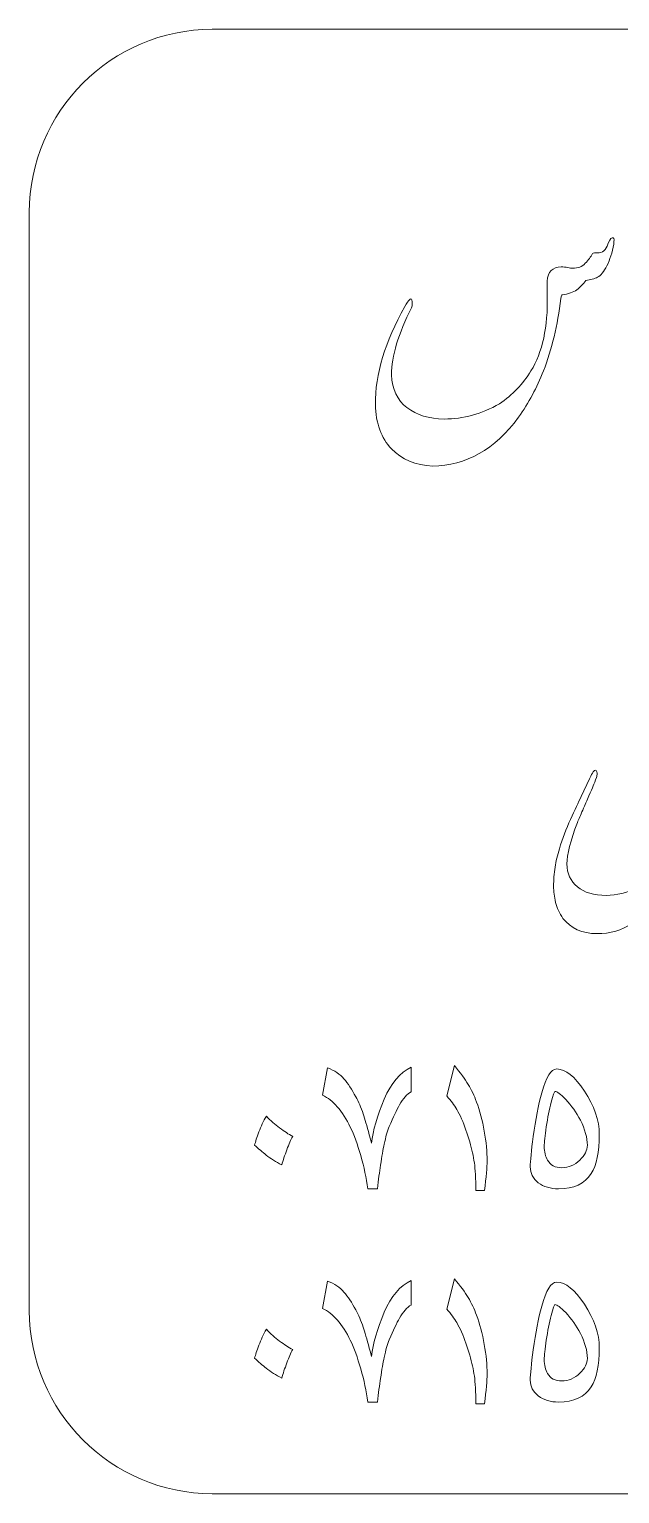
# Model space of a CAD drawing. Header units: millimetres. Extents: x 134.7 to 174.7, y 258.9 to 298.9.
# Drawn here: x 134.7 to 150.83, y 258.88 to 298.88 of the extents above; entities that cross this region are included whole.
import ezdxf

# ---------------------------------------------------------------- set-up
doc = ezdxf.new("R2010")
doc.units = ezdxf.units.MM
doc.header["$MEASUREMENT"] = 0
doc.layers.add('Layer 1', color=7, linetype='Continuous')

msp = doc.modelspace()

# ---------------------------------------------------------------- linework, layer by layer
at = {"layer": 'Layer 1', "color": 250, "lineweight": 18}
for points, knots in [([(139.7017, 298.8817), (139.7017, 298.8817), (169.7017, 298.8817), (169.7017, 298.8817), (172.4556, 298.8817), (174.7017, 296.6356), (174.7017, 293.8817), (174.7017, 293.8817), (174.7017, 263.8817), (174.7017, 263.8817), (174.7017, 261.1278), (172.4556, 258.8817), (169.7017, 258.8817), (169.7017, 258.8817), (139.7017, 258.8817), (139.7017, 258.8817), (136.9478, 258.8817), (134.7017, 261.1278), (134.7017, 263.8817), (134.7017, 263.8817), (134.7017, 293.8817), (134.7017, 293.8817), (134.7017, 296.6356), (136.9478, 298.8817), (139.7017, 298.8817)], [0, 0, 0, 0, 0.125, 0.125, 0.125, 0.25, 0.25, 0.25, 0.375, 0.375, 0.375, 0.5, 0.5, 0.5, 0.625, 0.625, 0.625, 0.75, 0.75, 0.75, 0.875, 0.875, 0.875, 1, 1, 1, 1]), ([(150.6672, 293.0123), (150.6261, 292.786), (150.5643, 292.5905), (150.482, 292.4238), (150.3997, 292.2571), (150.3153, 292.1522), (150.2289, 292.111), (150.1425, 292.0678), (150.0334, 292.039), (149.9017, 292.0225), (149.8359, 291.9217), (149.7556, 291.8373), (149.6589, 291.7673), (149.5642, 291.6974), (149.4284, 291.65), (149.2555, 291.6253), (149.2473, 291.6253), (149.235, 291.5924), (149.2206, 291.5286), (149.1362, 290.7981), (148.9777, 290.1375), (148.7493, 289.551), (148.5723, 289.1003), (148.346, 288.6785), (148.0681, 288.2854), (147.4179, 287.4047), (146.6359, 286.9602), (145.7222, 286.9519), (145.2489, 286.9725), (144.8723, 287.1289), (144.5945, 287.4232), (144.3187, 287.7113), (144.1705, 288.1167), (144.1561, 288.6353), (144.152, 289.4543), (144.4195, 290.3453), (144.9628, 291.3064), (145.0678, 291.4978), (145.1295, 291.5595), (145.1501, 291.4875), (145.1707, 291.4175), (145.1686, 291.3475), (145.1439, 291.2755), (144.7858, 290.5676), (144.6027, 289.9564), (144.5945, 289.4419), (144.615, 289.0489), (144.757, 288.7505), (145.0204, 288.5468), (145.2839, 288.3451), (145.6234, 288.2401), (146.037, 288.236), (146.5597, 288.236), (147.0618, 288.376), (147.5434, 288.6517), (147.9015, 288.8945), (148.1896, 289.1929), (148.4056, 289.551), (148.7225, 290.0531), (148.8728, 290.7446), (148.8522, 291.6253), (148.8522, 291.6253), (148.8522, 292.004), (148.8522, 292.004), (148.8687, 292.2571), (148.9942, 292.3867), (149.2308, 292.3909), (149.2926, 292.3909), (149.3523, 292.3847), (149.4119, 292.3723), (149.4737, 292.36), (149.5169, 292.3538), (149.5457, 292.3538), (149.6897, 292.3538), (149.805, 292.3991), (149.8914, 292.4896), (149.9778, 292.5802), (150.0437, 292.6687), (150.0869, 292.753), (150.1034, 292.7757), (150.1651, 292.7839), (150.268, 292.7757), (150.3359, 292.7757), (150.3915, 292.8066), (150.4306, 292.8662), (150.4717, 292.928), (150.5047, 292.9918), (150.5273, 293.0597), (150.5685, 293.1564), (150.6096, 293.1975), (150.6549, 293.1811), (150.6796, 293.1729), (150.6837, 293.1152), (150.6672, 293.0123)], [0, 0, 0, 0, 0.0322581, 0.0322581, 0.0322581, 0.0645161, 0.0645161, 0.0645161, 0.0967742, 0.0967742, 0.0967742, 0.1290323, 0.1290323, 0.1290323, 0.1612903, 0.1612903, 0.1612903, 0.1935484, 0.1935484, 0.1935484, 0.2258065, 0.2258065, 0.2258065, 0.2580645, 0.2580645, 0.2580645, 0.2903226, 0.2903226, 0.2903226, 0.3225806, 0.3225806, 0.3225806, 0.3548387, 0.3548387, 0.3548387, 0.3870968, 0.3870968, 0.3870968, 0.4193548, 0.4193548, 0.4193548, 0.4516129, 0.4516129, 0.4516129, 0.483871, 0.483871, 0.483871, 0.516129, 0.516129, 0.516129, 0.5483871, 0.5483871, 0.5483871, 0.5806452, 0.5806452, 0.5806452, 0.6129032, 0.6129032, 0.6129032, 0.6451613, 0.6451613, 0.6451613, 0.6774194, 0.6774194, 0.6774194, 0.7096774, 0.7096774, 0.7096774, 0.7419355, 0.7419355, 0.7419355, 0.7741935, 0.7741935, 0.7741935, 0.8064516, 0.8064516, 0.8064516, 0.8387097, 0.8387097, 0.8387097, 0.8709677, 0.8709677, 0.8709677, 0.9032258, 0.9032258, 0.9032258, 0.9354839, 0.9354839, 0.9354839, 0.9677419, 0.9677419, 0.9677419, 1, 1, 1, 1])]:
    msp.add_open_spline(points, degree=3, knots=knots, dxfattribs=at)
at = {"layer": 'Layer 1', "color": 250, "lineweight": 9}
for points, knots in [([(153.7181, 279.9098), (153.7065, 279.8292), (153.6851, 279.7518), (153.6588, 279.6761), (153.6308, 279.6003), (153.5864, 279.495), (153.5238, 279.36), (153.4612, 279.225), (153.4234, 279.1476), (153.4102, 279.1279), (153.3592, 279.0472), (153.3131, 279.0077), (153.2752, 279.0077), (153.2456, 279.0274), (153.2209, 279.0455), (153.1978, 279.0636), (153.1748, 279.0818), (153.155, 279.09), (153.1353, 279.09), (153.0546, 279.09), (152.9492, 279.0571), (152.8175, 278.9912), (152.6842, 278.9254), (152.541, 278.82), (152.3829, 278.6751), (152.2249, 278.5302), (152.1014, 278.3953), (152.0125, 278.2701), (151.9252, 278.145), (151.8808, 278.0578), (151.8808, 278.01), (151.8808, 277.9392), (151.9022, 277.8833), (151.9483, 277.8454), (151.9861, 277.8158), (152.0553, 277.7828), (152.1557, 277.745), (152.2545, 277.7055), (152.322, 277.6742), (152.3533, 277.6478), (152.4603, 277.5737), (152.513, 277.4289), (152.513, 277.2132), (152.513, 276.9152), (152.457, 276.5728), (152.3434, 276.1892), (152.2314, 275.804), (152.0833, 275.4714), (151.9005, 275.1883), (151.8067, 275.0566), (151.698, 274.9249), (151.5729, 274.7931), (151.4478, 274.6598), (151.3128, 274.5478), (151.1679, 274.454), (150.8914, 274.2713), (150.572, 274.1791), (150.2131, 274.1791), (149.8048, 274.1857), (149.4936, 274.324), (149.2813, 274.5939), (149.1858, 274.7322), (149.1183, 274.8788), (149.0821, 275.0335), (149.0442, 275.1883), (149.0261, 275.3348), (149.0261, 275.4731), (149.0261, 275.6492), (149.0393, 275.8221), (149.064, 275.9917), (149.0903, 276.1596), (149.1298, 276.3291), (149.1841, 276.5004), (149.2681, 276.7769), (149.3685, 277.0436), (149.4887, 277.3005), (149.6072, 277.5573), (149.7027, 277.7647), (149.7768, 277.9228), (149.7768, 277.9228), (150.004, 278.4051), (150.004, 278.4051), (150.0303, 278.4595), (150.0567, 278.5121), (150.0863, 278.5648), (150.1143, 278.6159), (150.1406, 278.6406), (150.1637, 278.6406), (150.195, 278.6406), (150.2131, 278.6159), (150.2147, 278.5648), (150.2164, 278.5121), (150.2098, 278.4743), (150.1966, 278.4479), (150.162, 278.3557), (150.1308, 278.2767), (150.1061, 278.2142), (150.0797, 278.1516), (150.0419, 278.0611), (149.9892, 277.9425), (149.9382, 277.8223), (149.8822, 277.6939), (149.8229, 277.5556), (149.7636, 277.4173), (149.7143, 277.3038), (149.6764, 277.2132), (149.4871, 276.7127), (149.3916, 276.3357), (149.3916, 276.0855), (149.3916, 275.8221), (149.4854, 275.613), (149.6747, 275.4583), (149.8624, 275.3035), (150.1275, 275.2261), (150.4683, 275.2261), (150.7514, 275.2261), (151.0247, 275.292), (151.2898, 275.4237), (151.4857, 275.5241), (151.6503, 275.6443), (151.782, 275.7859), (151.9137, 275.9274), (152.0141, 276.0608), (152.0833, 276.1843), (152.1524, 276.3077), (152.187, 276.4197), (152.187, 276.5185), (152.187, 276.5794), (152.1409, 276.6255), (152.0487, 276.6535), (151.9565, 276.6831), (151.8907, 276.7029), (151.8495, 276.7127), (151.81, 276.721), (151.7639, 276.7391), (151.7112, 276.7654), (151.6124, 276.8132), (151.5367, 276.8741), (151.484, 276.9465), (151.433, 277.0189), (151.4066, 277.1177), (151.4066, 277.2428), (151.4066, 277.4322), (151.4692, 277.6742), (151.5927, 277.9656), (151.7162, 278.2586), (151.8907, 278.5467), (152.1162, 278.8299), (152.3006, 279.0604), (152.4685, 279.2497), (152.6183, 279.3929), (152.699, 279.467), (152.8027, 279.5526), (152.9278, 279.6464), (153.0529, 279.7419), (153.1748, 279.8226), (153.295, 279.8901), (153.4398, 279.9741), (153.5534, 280.0218), (153.6374, 280.035), (153.672, 280.035), (153.6967, 280.0201), (153.7098, 279.9922), (153.7213, 279.9625), (153.7246, 279.9362), (153.7181, 279.9098)], [0, 0, 0, 0, 0.0181818, 0.0181818, 0.0181818, 0.0363636, 0.0363636, 0.0363636, 0.0545455, 0.0545455, 0.0545455, 0.0727273, 0.0727273, 0.0727273, 0.0909091, 0.0909091, 0.0909091, 0.1090909, 0.1090909, 0.1090909, 0.1272727, 0.1272727, 0.1272727, 0.1454545, 0.1454545, 0.1454545, 0.1636364, 0.1636364, 0.1636364, 0.1818182, 0.1818182, 0.1818182, 0.2, 0.2, 0.2, 0.2181818, 0.2181818, 0.2181818, 0.2363636, 0.2363636, 0.2363636, 0.2545455, 0.2545455, 0.2545455, 0.2727273, 0.2727273, 0.2727273, 0.2909091, 0.2909091, 0.2909091, 0.3090909, 0.3090909, 0.3090909, 0.3272727, 0.3272727, 0.3272727, 0.3454545, 0.3454545, 0.3454545, 0.3636364, 0.3636364, 0.3636364, 0.3818182, 0.3818182, 0.3818182, 0.4, 0.4, 0.4, 0.4181818, 0.4181818, 0.4181818, 0.4363636, 0.4363636, 0.4363636, 0.4545455, 0.4545455, 0.4545455, 0.4727273, 0.4727273, 0.4727273, 0.4909091, 0.4909091, 0.4909091, 0.5090909, 0.5090909, 0.5090909, 0.5272727, 0.5272727, 0.5272727, 0.5454545, 0.5454545, 0.5454545, 0.5636364, 0.5636364, 0.5636364, 0.5818182, 0.5818182, 0.5818182, 0.6, 0.6, 0.6, 0.6181818, 0.6181818, 0.6181818, 0.6363636, 0.6363636, 0.6363636, 0.6545455, 0.6545455, 0.6545455, 0.6727273, 0.6727273, 0.6727273, 0.6909091, 0.6909091, 0.6909091, 0.7090909, 0.7090909, 0.7090909, 0.7272727, 0.7272727, 0.7272727, 0.7454545, 0.7454545, 0.7454545, 0.7636364, 0.7636364, 0.7636364, 0.7818182, 0.7818182, 0.7818182, 0.8, 0.8, 0.8, 0.8181818, 0.8181818, 0.8181818, 0.8363636, 0.8363636, 0.8363636, 0.8545455, 0.8545455, 0.8545455, 0.8727273, 0.8727273, 0.8727273, 0.8909091, 0.8909091, 0.8909091, 0.9090909, 0.9090909, 0.9090909, 0.9272727, 0.9272727, 0.9272727, 0.9454545, 0.9454545, 0.9454545, 0.9636364, 0.9636364, 0.9636364, 0.9818182, 0.9818182, 0.9818182, 1, 1, 1, 1]), ([(145.1318, 269.8595), (145.0217, 269.7981), (144.9169, 269.6775), (144.8153, 269.4997), (144.737, 269.3663), (144.6439, 269.1695), (144.5359, 268.9112), (144.4851, 268.7895), (144.4386, 268.6276), (144.3973, 268.4276), (144.3655, 268.2847), (144.3327, 268.0942), (144.2978, 267.8571), (144.2703, 267.6709), (144.2417, 267.455), (144.211, 267.2084), (144.211, 267.2084), (143.9507, 267.2084), (143.9507, 267.2084), (143.9115, 267.5068), (143.847, 267.8084), (143.7581, 268.1154), (143.6692, 268.4223), (143.5739, 268.6826), (143.4713, 268.8975), (143.3686, 269.1112), (143.2511, 269.2954), (143.1167, 269.451), (142.9918, 269.5928), (142.8585, 269.6986), (142.7167, 269.7664), (142.7167, 269.7664), (142.8532, 270.5146), (142.8532, 270.5146), (143.0405, 270.4395), (143.1887, 270.3389), (143.2977, 270.213), (143.4067, 270.087), (143.5146, 269.9251), (143.6215, 269.7261), (143.6956, 269.5875), (143.7634, 269.4309), (143.8237, 269.2552), (143.8692, 269.1187), (143.9242, 268.9282), (143.9909, 268.6847), (144.0385, 268.5027), (144.0576, 268.4265), (144.0491, 268.4551), (144.0872, 268.798), (144.2036, 269.2001), (144.4005, 269.6616), (144.5878, 270.0976), (144.8323, 270.3865), (145.1318, 270.5294), (145.1318, 270.5294), (145.1318, 269.8595), (145.1318, 269.8595)], [0, 0, 0, 0, 0.0526316, 0.0526316, 0.0526316, 0.1052632, 0.1052632, 0.1052632, 0.1578947, 0.1578947, 0.1578947, 0.2105263, 0.2105263, 0.2105263, 0.2631579, 0.2631579, 0.2631579, 0.3157895, 0.3157895, 0.3157895, 0.3684211, 0.3684211, 0.3684211, 0.4210526, 0.4210526, 0.4210526, 0.4736842, 0.4736842, 0.4736842, 0.5263158, 0.5263158, 0.5263158, 0.5789474, 0.5789474, 0.5789474, 0.6315789, 0.6315789, 0.6315789, 0.6842105, 0.6842105, 0.6842105, 0.7368421, 0.7368421, 0.7368421, 0.7894737, 0.7894737, 0.7894737, 0.8421053, 0.8421053, 0.8421053, 0.8947368, 0.8947368, 0.8947368, 0.9473684, 0.9473684, 0.9473684, 1, 1, 1, 1]), ([(147.2093, 267.9746), (147.2093, 267.8031), (147.1849, 267.5312), (147.1352, 267.1597), (147.1352, 267.1597), (146.8992, 267.1597), (146.8992, 267.1597), (146.8992, 267.4899), (146.8865, 267.7439), (146.8611, 267.9206), (146.8346, 268.0974), (146.7934, 268.2868), (146.7352, 268.4889), (146.6717, 268.7123), (146.5965, 268.925), (146.5118, 269.125), (146.4706, 269.2181), (146.4261, 269.3028), (146.3785, 269.379), (146.3108, 269.4933), (146.2197, 269.6161), (146.1054, 269.7484), (146.1054, 269.7484), (146.3139, 270.5792), (146.3139, 270.5792), (146.4812, 270.3791), (146.6071, 270.2056), (146.6928, 270.0616), (146.7796, 269.9166), (146.8547, 269.7568), (146.9214, 269.5811), (147.0103, 269.3473), (147.0802, 269.0816), (147.132, 268.7853), (147.1839, 268.4889), (147.2093, 268.2191), (147.2093, 267.9746)], [0, 0, 0, 0, 0.0833333, 0.0833333, 0.0833333, 0.1666667, 0.1666667, 0.1666667, 0.25, 0.25, 0.25, 0.3333333, 0.3333333, 0.3333333, 0.4166667, 0.4166667, 0.4166667, 0.5, 0.5, 0.5, 0.5833333, 0.5833333, 0.5833333, 0.6666667, 0.6666667, 0.6666667, 0.75, 0.75, 0.75, 0.8333333, 0.8333333, 0.8333333, 0.9166667, 0.9166667, 0.9166667, 1, 1, 1, 1]), ([(150.2732, 268.6911), (150.2732, 268.2117), (150.2001, 267.8571), (150.053, 267.6275), (149.8752, 267.3481), (149.5789, 267.2084), (149.163, 267.2084), (148.9407, 267.2084), (148.7555, 267.2655), (148.6084, 267.3777), (148.4613, 267.4909), (148.3883, 267.6338), (148.3883, 267.8074), (148.3883, 267.9682), (148.4147, 268.2455), (148.4687, 268.6382), (148.5333, 269.1007), (148.6105, 269.4975), (148.7015, 269.8288), (148.819, 270.2648), (148.9555, 270.4828), (149.1111, 270.4828), (149.3503, 270.4828), (149.6032, 270.2818), (149.8699, 269.8785), (150.1388, 269.4732), (150.2732, 269.0774), (150.2732, 268.6911)], [0, 0, 0, 0, 0.1111111, 0.1111111, 0.1111111, 0.2222222, 0.2222222, 0.2222222, 0.3333333, 0.3333333, 0.3333333, 0.4444444, 0.4444444, 0.4444444, 0.5555556, 0.5555556, 0.5555556, 0.6666667, 0.6666667, 0.6666667, 0.7777778, 0.7777778, 0.7777778, 0.8888889, 0.8888889, 0.8888889, 1, 1, 1, 1]), ([(149.9483, 268.399), (149.9483, 268.6064), (149.8848, 268.834), (149.7588, 269.0816), (149.6487, 269.2922), (149.5154, 269.4827), (149.3556, 269.6521), (149.2169, 269.7992), (149.1185, 269.8722), (149.0614, 269.8722), (149.0466, 269.8722), (149.0127, 269.7727), (148.9587, 269.5748), (148.9069, 269.3737), (148.8624, 269.1504), (148.8254, 268.9038), (148.7883, 268.6562), (148.7693, 268.4794), (148.7693, 268.3715), (148.7693, 268.2191), (148.8, 268.091), (148.8592, 267.9905), (148.9407, 267.8539), (149.0709, 267.7852), (149.2498, 267.7852), (149.4318, 267.7852), (149.5969, 267.8561), (149.7429, 267.9968), (149.8795, 268.127), (149.9483, 268.2614), (149.9483, 268.399)], [0, 0, 0, 0, 0.1, 0.1, 0.1, 0.2, 0.2, 0.2, 0.3, 0.3, 0.3, 0.4, 0.4, 0.4, 0.5, 0.5, 0.5, 0.6, 0.6, 0.6, 0.7, 0.7, 0.7, 0.8, 0.8, 0.8, 0.9, 0.9, 0.9, 1, 1, 1, 1]), ([(141.5969, 267.8635), (141.4414, 267.9439), (141.3006, 268.0339), (141.1747, 268.1333), (141.0699, 268.2138), (140.9641, 268.3048), (140.8582, 268.4053), (140.8794, 268.4942), (140.9175, 268.6138), (140.9746, 268.7641), (141.0318, 268.9133), (141.0995, 269.0583), (141.1778, 269.1959), (141.2953, 269.0742), (141.417, 268.9663), (141.5419, 268.8721), (141.6679, 268.7779), (141.7853, 268.7017), (141.8975, 268.6413), (141.8478, 268.5524), (141.7949, 268.4318), (141.7377, 268.2783), (141.6806, 268.1259), (141.634, 267.9873), (141.5969, 267.8635)], [0, 0, 0, 0, 0.125, 0.125, 0.125, 0.25, 0.25, 0.25, 0.375, 0.375, 0.375, 0.5, 0.5, 0.5, 0.625, 0.625, 0.625, 0.75, 0.75, 0.75, 0.875, 0.875, 0.875, 1, 1, 1, 1]), ([(145.1318, 264.0355), (145.0217, 263.9741), (144.9169, 263.8535), (144.8153, 263.6757), (144.737, 263.5423), (144.6439, 263.3455), (144.5359, 263.0872), (144.4851, 262.9655), (144.4386, 262.8036), (144.3973, 262.6036), (144.3655, 262.4607), (144.3327, 262.2702), (144.2978, 262.0331), (144.2703, 261.8469), (144.2417, 261.631), (144.211, 261.3844), (144.211, 261.3844), (143.9507, 261.3844), (143.9507, 261.3844), (143.9115, 261.6828), (143.847, 261.9844), (143.7581, 262.2914), (143.6692, 262.5983), (143.5739, 262.8586), (143.4713, 263.0735), (143.3686, 263.2872), (143.2511, 263.4714), (143.1167, 263.627), (142.9918, 263.7688), (142.8585, 263.8746), (142.7167, 263.9424), (142.7167, 263.9424), (142.8532, 264.6906), (142.8532, 264.6906), (143.0405, 264.6155), (143.1887, 264.5149), (143.2977, 264.389), (143.4067, 264.263), (143.5146, 264.1011), (143.6215, 263.9021), (143.6956, 263.7635), (143.7634, 263.6069), (143.8237, 263.4312), (143.8692, 263.2947), (143.9242, 263.1042), (143.9909, 262.8607), (144.0385, 262.6787), (144.0576, 262.6025), (144.0491, 262.6311), (144.0872, 262.974), (144.2036, 263.3761), (144.4005, 263.8376), (144.5878, 264.2736), (144.8323, 264.5625), (145.1318, 264.7054), (145.1318, 264.7054), (145.1318, 264.0355), (145.1318, 264.0355)], [0, 0, 0, 0, 0.0526316, 0.0526316, 0.0526316, 0.1052632, 0.1052632, 0.1052632, 0.1578947, 0.1578947, 0.1578947, 0.2105263, 0.2105263, 0.2105263, 0.2631579, 0.2631579, 0.2631579, 0.3157895, 0.3157895, 0.3157895, 0.3684211, 0.3684211, 0.3684211, 0.4210526, 0.4210526, 0.4210526, 0.4736842, 0.4736842, 0.4736842, 0.5263158, 0.5263158, 0.5263158, 0.5789474, 0.5789474, 0.5789474, 0.6315789, 0.6315789, 0.6315789, 0.6842105, 0.6842105, 0.6842105, 0.7368421, 0.7368421, 0.7368421, 0.7894737, 0.7894737, 0.7894737, 0.8421053, 0.8421053, 0.8421053, 0.8947368, 0.8947368, 0.8947368, 0.9473684, 0.9473684, 0.9473684, 1, 1, 1, 1]), ([(147.2093, 262.1506), (147.2093, 261.9791), (147.1849, 261.7072), (147.1352, 261.3357), (147.1352, 261.3357), (146.8992, 261.3357), (146.8992, 261.3357), (146.8992, 261.6659), (146.8865, 261.9199), (146.8611, 262.0966), (146.8346, 262.2734), (146.7934, 262.4628), (146.7352, 262.6649), (146.6717, 262.8883), (146.5965, 263.101), (146.5118, 263.301), (146.4706, 263.3941), (146.4261, 263.4788), (146.3785, 263.555), (146.3108, 263.6693), (146.2197, 263.7921), (146.1054, 263.9244), (146.1054, 263.9244), (146.3139, 264.7552), (146.3139, 264.7552), (146.4812, 264.5551), (146.6071, 264.3816), (146.6928, 264.2376), (146.7796, 264.0926), (146.8547, 263.9328), (146.9214, 263.7571), (147.0103, 263.5233), (147.0802, 263.2576), (147.132, 262.9613), (147.1839, 262.6649), (147.2093, 262.3951), (147.2093, 262.1506)], [0, 0, 0, 0, 0.0833333, 0.0833333, 0.0833333, 0.1666667, 0.1666667, 0.1666667, 0.25, 0.25, 0.25, 0.3333333, 0.3333333, 0.3333333, 0.4166667, 0.4166667, 0.4166667, 0.5, 0.5, 0.5, 0.5833333, 0.5833333, 0.5833333, 0.6666667, 0.6666667, 0.6666667, 0.75, 0.75, 0.75, 0.8333333, 0.8333333, 0.8333333, 0.9166667, 0.9166667, 0.9166667, 1, 1, 1, 1]), ([(150.2732, 262.8671), (150.2732, 262.3877), (150.2001, 262.0331), (150.053, 261.8035), (149.8752, 261.5241), (149.5789, 261.3844), (149.163, 261.3844), (148.9407, 261.3844), (148.7555, 261.4415), (148.6084, 261.5537), (148.4613, 261.6669), (148.3883, 261.8098), (148.3883, 261.9834), (148.3883, 262.1442), (148.4147, 262.4215), (148.4687, 262.8142), (148.5333, 263.2767), (148.6105, 263.6735), (148.7015, 264.0048), (148.819, 264.4408), (148.9555, 264.6588), (149.1111, 264.6588), (149.3503, 264.6588), (149.6032, 264.4578), (149.8699, 264.0545), (150.1388, 263.6492), (150.2732, 263.2534), (150.2732, 262.8671)], [0, 0, 0, 0, 0.1111111, 0.1111111, 0.1111111, 0.2222222, 0.2222222, 0.2222222, 0.3333333, 0.3333333, 0.3333333, 0.4444444, 0.4444444, 0.4444444, 0.5555556, 0.5555556, 0.5555556, 0.6666667, 0.6666667, 0.6666667, 0.7777778, 0.7777778, 0.7777778, 0.8888889, 0.8888889, 0.8888889, 1, 1, 1, 1]), ([(149.9483, 262.575), (149.9483, 262.7824), (149.8848, 263.01), (149.7588, 263.2576), (149.6487, 263.4682), (149.5154, 263.6587), (149.3556, 263.8281), (149.2169, 263.9752), (149.1185, 264.0482), (149.0614, 264.0482), (149.0466, 264.0482), (149.0127, 263.9487), (148.9587, 263.7508), (148.9069, 263.5497), (148.8624, 263.3264), (148.8254, 263.0798), (148.7883, 262.8322), (148.7693, 262.6554), (148.7693, 262.5475), (148.7693, 262.3951), (148.8, 262.267), (148.8592, 262.1665), (148.9407, 262.0299), (149.0709, 261.9612), (149.2498, 261.9612), (149.4318, 261.9612), (149.5969, 262.0321), (149.7429, 262.1728), (149.8795, 262.303), (149.9483, 262.4374), (149.9483, 262.575)], [0, 0, 0, 0, 0.1, 0.1, 0.1, 0.2, 0.2, 0.2, 0.3, 0.3, 0.3, 0.4, 0.4, 0.4, 0.5, 0.5, 0.5, 0.6, 0.6, 0.6, 0.7, 0.7, 0.7, 0.8, 0.8, 0.8, 0.9, 0.9, 0.9, 1, 1, 1, 1]), ([(141.5969, 262.0395), (141.4414, 262.1199), (141.3006, 262.2099), (141.1747, 262.3093), (141.0699, 262.3898), (140.9641, 262.4808), (140.8582, 262.5813), (140.8794, 262.6702), (140.9175, 262.7898), (140.9746, 262.9401), (141.0318, 263.0893), (141.0995, 263.2343), (141.1778, 263.3719), (141.2953, 263.2502), (141.417, 263.1423), (141.5419, 263.0481), (141.6679, 262.9539), (141.7853, 262.8777), (141.8975, 262.8173), (141.8478, 262.7284), (141.7949, 262.6078), (141.7377, 262.4543), (141.6806, 262.3019), (141.634, 262.1633), (141.5969, 262.0395)], [0, 0, 0, 0, 0.125, 0.125, 0.125, 0.25, 0.25, 0.25, 0.375, 0.375, 0.375, 0.5, 0.5, 0.5, 0.625, 0.625, 0.625, 0.75, 0.75, 0.75, 0.875, 0.875, 0.875, 1, 1, 1, 1])]:
    msp.add_open_spline(points, degree=3, knots=knots, dxfattribs=at)

doc.saveas('drawing.dxf')
